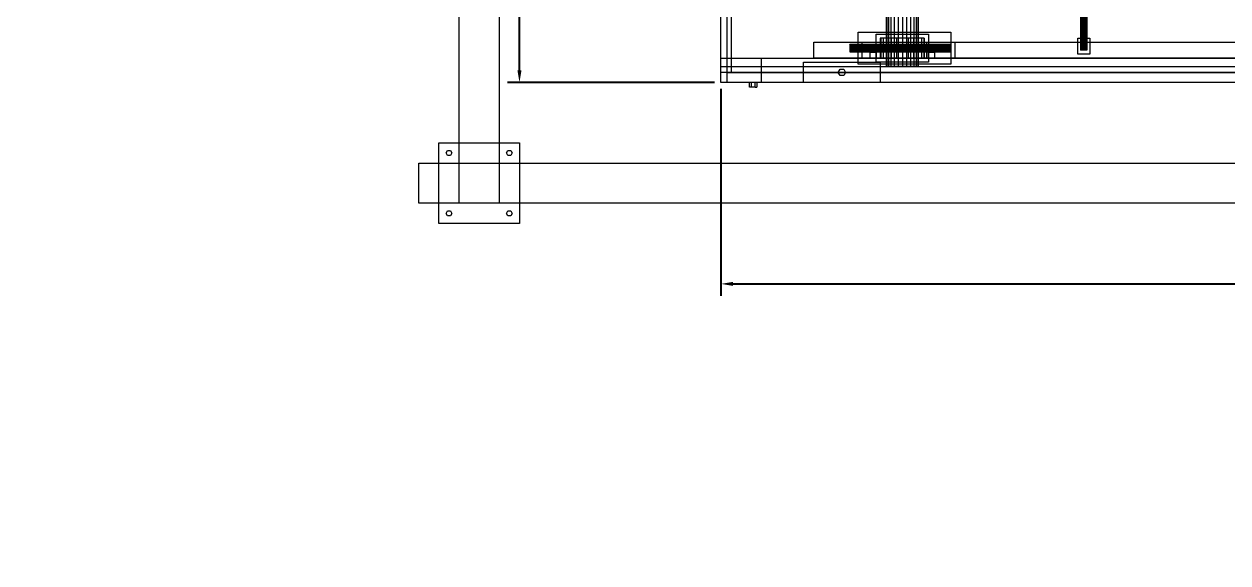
# Model space of a CAD drawing. Header units: millimetres. Extents: x -191664 to 191490, y -197311 to 10263.
# Drawn here: x -624 to 2362, y -133293 to -131955 of the extents above; entities that cross this region are included whole.
import ezdxf

# ---------------------------------------------------------------- set-up
doc = ezdxf.new("R2010")
doc.units = ezdxf.units.MM
for name, color, linetype, lineweight in [('COTAS_O', 1, 'Continuous', 0), ('DET_secador_superior', 7, 'Continuous', 0), ('R15_COTAS_TRANSPORTE_P', 1, 'Continuous', 0)]:
    doc.layers.add(name, color=color, linetype=linetype, lineweight=lineweight)
doc.dimstyles.new('PLANTA_20', dxfattribs={"dimtxt": 50, "dimasz": 30, "dimexe": 30, "dimexo": 16, "dimgap": 20, "dimtad": 1, "dimtih": 1, "dimtoh": 1, "dimdec": 1, "dimzin": 0, "dimdsep": 46, "dimcen": 0.09, "dimadec": 0, "dimazin": 0, "dimtfac": 1, "dimtdec": 4, "dimtofl": 0, "dimtmove": 0, "dimatfit": 3, "dimfxl": 1, "dimtolj": 1, "dimtzin": 0, "dimarcsym": 0})

# ---------------------------------------------------------------- blocks, each defined once
blk = doc.blocks.new('*D93')
at = {"layer": 'COTAS_O', "color": 0, "lineweight": -2, "transparency": 16777216}
for p, q in [((1104.7, -132116), (1104.7, -132630)), ((21104.7, -132116), (21104.7, -132630)), ((1134.7, -132600), (21074.7, -132600))]:
    blk.add_line(p, q, dxfattribs=at)
at = {"layer": 'COTAS_O', "color": 0, "transparency": 16777216}
for points in [[(1134.7, -132595), (1134.7, -132605), (1104.7, -132600)], [(21074.7, -132595), (21074.7, -132605), (21104.7, -132600)]]:
    blk.add_solid(points, dxfattribs=at)
at = {"layer": 'Defpoints', "color": 0, "transparency": 16777216}
for p in [(1104.7, -132100), (21104.7, -132100), (21104.7, -132600)]:
    blk.add_point(p, dxfattribs=at)
blk = doc.blocks.new('*D94')
at = {"layer": 'COTAS_O', "color": 0, "lineweight": -2, "transparency": 16777216}
for p, q in [((1088.7, -129300), (574.7, -129300)), ((604.7, -132070), (604.7, -129330)), ((1088.7, -132100), (574.7, -132100))]:
    blk.add_line(p, q, dxfattribs=at)
at = {"layer": 'COTAS_O', "color": 0, "transparency": 16777216}
for points in [[(599.7, -129330), (609.7, -129330), (604.7, -129300)], [(599.7, -132070), (609.7, -132070), (604.7, -132100)]]:
    blk.add_solid(points, dxfattribs=at)
at = {"layer": 'Defpoints', "color": 0, "transparency": 16777216}
for p in [(604.7, -129300), (1104.7, -129300), (1104.7, -132100)]:
    blk.add_point(p, dxfattribs=at)
blk = doc.blocks.new('*D131')
at = {"layer": 'Defpoints', "color": 0, "transparency": 16777216}
for p in [(1100, -183968.1), (1139.8, -184162.7), (1104.6, -184212), (1304.6, -184212), (1304.6, -184212)]:
    blk.add_point(p, dxfattribs=at)
at = {"layer": 'R15_COTAS_TRANSPORTE_P', "color": 0, "lineweight": -2, "transparency": 16777216}
blk.add_arc((1304.6, -184212), 172, 140.0034, 169.9966, dxfattribs=at)
at = {"layer": 'R15_COTAS_TRANSPORTE_P', "color": 0, "transparency": 16777216}
for points in [[(1169.3, -184097.9), (1176.3, -184105), (1194, -184080.2)], [(1140.2, -184182.6), (1130.2, -184181.7), (1132.6, -184212)]]:
    blk.add_solid(points, dxfattribs=at)
blk = doc.blocks.new('*D132')
at = {"layer": 'Defpoints', "color": 0, "transparency": 16777216}
for p in [(-500, -194490), (-500, -194490), (500, -194490), (203.3, -194656.7), (439.7, -194832)]:
    blk.add_point(p, dxfattribs=at)
at = {"layer": 'R15_COTAS_TRANSPORTE_P', "color": 0, "lineweight": -2, "transparency": 16777216}
blk.add_arc((-500, -194490), 722.8, 342.3783, 357.6217, dxfattribs=at)
at = {"layer": 'R15_COTAS_TRANSPORTE_P', "color": 0, "transparency": 16777216}
for points in [[(217.2, -194519.9), (227.1, -194520.1), (222.8, -194490)], [(193.6, -194710.4), (184.1, -194707.2), (179.2, -194737.2)]]:
    blk.add_solid(points, dxfattribs=at)
blk = doc.blocks.new('*D133')
at = {"layer": 'Defpoints', "color": 0, "transparency": 16777216}
for p in [(439.7, -194148), (217.9, -194406.1), (-500, -194490), (-500, -194490), (500, -194490)]:
    blk.add_point(p, dxfattribs=at)
at = {"layer": 'R15_COTAS_TRANSPORTE_P', "color": 0, "lineweight": -2, "transparency": 16777216}
blk.add_arc((-500, -194490), 722.8, 2.3783, 17.6217, dxfattribs=at)
at = {"layer": 'R15_COTAS_TRANSPORTE_P', "color": 0, "transparency": 16777216}
for points in [[(184.1, -194272.8), (193.6, -194269.6), (179.2, -194242.8)], [(227.1, -194459.9), (217.2, -194460.1), (222.8, -194490)]]:
    blk.add_solid(points, dxfattribs=at)

msp = doc.modelspace()

# ---------------------------------------------------------------- linework, layer by layer
at = {"layer": 'DET_secador_superior', "color": 9, "true_color": 0xb8c6c1}
for p, q in [((1104.71, -132100), (1104.71, -129300)), ((1104.71, -132075), (1104.71, -129325)), ((1129.71, -129325), (1129.71, -132075)), ((1129.71, -132075), (1104.71, -132075)), ((20854.71, -132100), (1104.71, -132100))]:
    msp.add_line(p, q, dxfattribs=at)
at = {"layer": 'DET_secador_superior', "color": 253, "true_color": 0xaab5b9}
for p, q in [((1119.71, -132075), (1119.71, -129325)), ((2504.71, -132075), (1119.71, -132075))]:
    msp.add_line(p, q, dxfattribs=at)
at = {"layer": 'DET_secador_superior', "color": 253, "true_color": 0xa4b0b5}
for p, q in [((1514.71, -129340), (1514.71, -132060)), ((1516.08, -129340), (1516.08, -132060)), ((1520.07, -129340), (1520.07, -132060)), ((1526.43, -129340), (1526.43, -132060)), ((1534.71, -129340), (1534.71, -132060)), ((1544.36, -129340), (1544.36, -132060)), ((1554.71, -129340), (1554.71, -132060)), ((1565.06, -129340), (1565.06, -132060)), ((1574.71, -129340), (1574.71, -132060)), ((1583, -129340), (1583, -132060)), ((1589.35, -129340), (1589.35, -132060)), ((1593.35, -129340), (1593.35, -132060)), ((1594.71, -132060), (1594.71, -129340)), ((1996.71, -129380), (1996.71, -132020)), ((1996.98, -129380), (1996.98, -132020)), ((1997.78, -129380), (1997.78, -132020)), ((1999.06, -129380), (1999.06, -132020)), ((2000.71, -129380), (2000.71, -132020)), ((2002.64, -129380), (2002.64, -132020)), ((2004.71, -129380), (2004.71, -132020)), ((2006.78, -129380), (2006.78, -132020)), ((2008.71, -129380), (2008.71, -132020)), ((2010.37, -129380), (2010.37, -132020)), ((2011.64, -129380), (2011.64, -132020)), ((2012.44, -129380), (2012.44, -132020)), ((2012.71, -132020), (2012.71, -129380)), ((1501.59, -131990), (1499.71, -131990)), ((1499.71, -131990), (1499.71, -132040)), ((1507.08, -131990), (1501.59, -131990)), ((1501.59, -131990), (1501.59, -132040)), ((1515.82, -131990), (1507.08, -131990)), ((1507.08, -131990), (1507.08, -132040)), ((1527.21, -131990), (1515.82, -131990)), ((1515.82, -131990), (1515.82, -132040)), ((1540.48, -131990), (1527.21, -131990)), ((1527.21, -131990), (1527.21, -132040)), ((1554.71, -131990), (1540.48, -131990)), ((1540.48, -131990), (1540.48, -132040)), ((1568.95, -131990), (1554.71, -131990)), ((1554.71, -131990), (1554.71, -132040)), ((1582.21, -131990), (1568.95, -131990)), ((1568.95, -131990), (1568.95, -132040)), ((1593.6, -131990), (1582.21, -131990)), ((1582.21, -131990), (1582.21, -132040)), ((1602.34, -131990), (1593.6, -131990)), ((1593.6, -131990), (1593.6, -132040)), ((1607.84, -131990), (1602.34, -131990)), ((1602.34, -131990), (1602.34, -132040)), ((1607.84, -131990), (1609.71, -131990)), ((1607.84, -131990), (1607.84, -132040)), ((1609.71, -132040), (1609.71, -131990)), ((1501.59, -132040), (1499.71, -132040)), ((1507.08, -132040), (1501.59, -132040)), ((1515.82, -132040), (1507.08, -132040)), ((1527.21, -132040), (1515.82, -132040)), ((1540.48, -132040), (1527.21, -132040)), ((1554.71, -132040), (1540.48, -132040)), ((1568.95, -132040), (1554.71, -132040)), ((1582.21, -132040), (1568.95, -132040)), ((1593.6, -132040), (1582.21, -132040)), ((1602.34, -132040), (1593.6, -132040)), ((1607.84, -132040), (1602.34, -132040)), ((1609.71, -132040), (1607.84, -132040)), ((1996.98, -132020), (1996.71, -132020)), ((1997.78, -132020), (1996.98, -132020)), ((1999.06, -132020), (1997.78, -132020)), ((2000.71, -132020), (1999.06, -132020)), ((2002.64, -132020), (2000.71, -132020)), ((2004.71, -132020), (2002.64, -132020)), ((2006.78, -132020), (2004.71, -132020)), ((2008.71, -132020), (2006.78, -132020)), ((2010.37, -132020), (2008.71, -132020)), ((2011.64, -132020), (2010.37, -132020)), ((2012.44, -132020), (2011.64, -132020)), ((2012.71, -132020), (2012.44, -132020)), ((1516.08, -132060), (1514.71, -132060)), ((1520.07, -132060), (1516.08, -132060)), ((1526.43, -132060), (1520.07, -132060)), ((1534.71, -132060), (1526.43, -132060)), ((1544.36, -132060), (1534.71, -132060)), ((1554.71, -132060), (1544.36, -132060)), ((1565.06, -132060), (1554.71, -132060)), ((1574.71, -132060), (1565.06, -132060)), ((1583, -132060), (1574.71, -132060)), ((1589.35, -132060), (1583, -132060)), ((1593.35, -132060), (1589.35, -132060)), ((1594.71, -132060), (1593.35, -132060))]:
    msp.add_line(p, q, dxfattribs=at)
at = {"layer": 'DET_secador_superior', "color": 253, "true_color": 0xa6b3ba}
for p, q in [((454.71, -132400), (454.71, -131350)), ((554.71, -131350), (554.71, -132400)), ((404.71, -132450), (404.71, -132250)), ((404.71, -132250), (604.71, -132250)), ((604.71, -132250), (604.71, -132450)), ((354.71, -132400), (354.71, -132300)), ((354.71, -132300), (3854.71, -132300)), ((454.71, -132400), (454.71, -132300)), ((454.71, -132300), (554.71, -132300)), ((554.71, -132300), (554.71, -132400)), ((3854.71, -132400), (354.71, -132400)), ((554.71, -132400), (454.71, -132400)), ((604.71, -132450), (404.71, -132450))]:
    msp.add_line(p, q, dxfattribs=at)
at = {"layer": 'DET_secador_superior', "color": 8, "true_color": 0x617680}
for p, q in [((1444.71, -132055), (1444.71, -131975)), ((1444.71, -131975), (1674.71, -131975)), ((1489.71, -132050), (1489.71, -131980)), ((1489.71, -131980), (1619.71, -131980)), ((1619.71, -131980), (1619.71, -132050)), ((1674.71, -131975), (1674.71, -132055)), ((1334.71, -132040), (1334.71, -132000)), ((1334.71, -132000), (1614.71, -132000)), ((1334.71, -132000), (1684.71, -132000)), ((1454.71, -132040), (1454.71, -132000)), ((1454.71, -132000), (20754.71, -132000)), ((1614.71, -132000), (1614.71, -132040)), ((1684.71, -132000), (1684.71, -132040)), ((1989.71, -132030), (1989.71, -131990)), ((1989.71, -131990), (2019.71, -131990)), ((2019.71, -131990), (2019.71, -132030)), ((1614.71, -132040), (1334.71, -132040)), ((1684.71, -132040), (1334.71, -132040)), ((20754.71, -132040), (1454.71, -132040)), ((1474.71, -132040), (1474.71, -132025)), ((1474.71, -132025), (1489.71, -132025)), ((1489.71, -132040), (1474.71, -132040)), ((1489.71, -132025), (1489.71, -132040)), ((1619.71, -132040), (1619.71, -132025)), ((1619.71, -132025), (1634.71, -132025)), ((1634.71, -132040), (1619.71, -132040)), ((1634.71, -132025), (1634.71, -132040)), ((2019.71, -132030), (1989.71, -132030)), ((1674.71, -132055), (1444.71, -132055)), ((1619.71, -132050), (1489.71, -132050))]:
    msp.add_line(p, q, dxfattribs=at)
at = {"layer": 'DET_secador_superior', "color": 9, "true_color": 0xb2bdc0}
for p, q in [((1424.71, -132006.69), (1424.71, -132006)), ((1674.71, -132006), (1424.71, -132006)), ((1424.71, -132006.69), (1424.71, -132008.64)), ((1424.71, -132006.69), (1674.71, -132006.69)), ((1424.71, -132008.64), (1424.71, -132011.56)), ((1424.71, -132008.64), (1674.71, -132008.64)), ((1424.71, -132011.56), (1424.71, -132015)), ((1424.71, -132011.56), (1674.71, -132011.56)), ((1424.71, -132015), (1424.71, -132018.44)), ((1424.71, -132015), (1674.71, -132015)), ((1674.71, -132006), (1674.71, -132006.69)), ((1674.71, -132006.69), (1674.71, -132008.64)), ((1674.71, -132008.64), (1674.71, -132011.56)), ((1674.71, -132011.56), (1674.71, -132015)), ((1674.71, -132015), (1674.71, -132018.44)), ((1424.71, -132018.44), (1424.71, -132021.36)), ((1424.71, -132018.44), (1674.71, -132018.44)), ((1424.71, -132021.36), (1424.71, -132023.31)), ((1424.71, -132021.36), (1674.71, -132021.36)), ((1424.71, -132023.31), (1424.71, -132024)), ((1424.71, -132023.31), (1674.71, -132023.31)), ((1424.71, -132024), (1674.71, -132024)), ((1674.71, -132018.44), (1674.71, -132021.36)), ((1674.71, -132021.36), (1674.71, -132023.31)), ((1674.71, -132023.31), (1674.71, -132024))]:
    msp.add_line(p, q, dxfattribs=at)
at = {"layer": 'DET_secador_superior', "color": 251, "true_color": 0x536a64}
for p, q in [((1104.71, -132100), (1104.71, -132040)), ((1104.71, -132040), (21104.71, -132040)), ((1104.71, -132040), (1204.71, -132040)), ((1204.71, -132040), (1204.71, -132100)), ((1104.71, -132100), (1104.71, -132060)), ((1104.71, -132060), (21104.71, -132060)), ((21104.71, -132100), (1104.71, -132100)), ((1204.71, -132100), (1104.71, -132100))]:
    msp.add_line(p, q, dxfattribs=at)
at = {"layer": 'DET_secador_superior', "color": 254, "true_color": 0xd8e0dc}
for p, q in [((1119.71, -132100), (1119.71, -132075)), ((1119.71, -132075), (2756.38, -132075)), ((2756.38, -132100), (1119.71, -132100))]:
    msp.add_line(p, q, dxfattribs=at)
at = {"layer": 'DET_secador_superior', "color": 142, "true_color": 0x159eb4}
for p, q in [((1309.71, -132100), (1309.71, -132050)), ((1309.71, -132050), (1499.71, -132050)), ((1499.71, -132050), (1499.71, -132100)), ((1499.71, -132100), (1309.71, -132100))]:
    msp.add_line(p, q, dxfattribs=at)
at = {"layer": 'DET_secador_superior', "color": 43, "true_color": 0xe7bf45}
for p, q in [((1395.71, -132075), (1400.21, -132067.21)), ((1400.21, -132082.79), (1395.71, -132075)), ((1400.21, -132067.21), (1409.21, -132067.21)), ((1409.21, -132067.21), (1413.71, -132075)), ((1413.71, -132075), (1409.21, -132082.79)), ((1180.21, -132100), (1175.71, -132100)), ((1175.71, -132112), (1175.71, -132100)), ((1189.21, -132100), (1180.21, -132100)), ((1180.21, -132112), (1180.21, -132100)), ((1193.71, -132100), (1189.21, -132100)), ((1189.21, -132112), (1189.21, -132100)), ((1193.71, -132100), (1193.71, -132112)), ((1409.21, -132082.79), (1400.21, -132082.79)), ((1180.21, -132112), (1175.71, -132112)), ((1189.21, -132112), (1180.21, -132112)), ((1189.21, -132112), (1193.71, -132112))]:
    msp.add_line(p, q, dxfattribs=at)
at = {"layer": 'DET_secador_superior', "color": 9, "true_color": 0xb9c3c7}
for p, q in [((422.71, -132275), (426.21, -132268.94)), ((426.21, -132281.06), (422.71, -132275)), ((426.21, -132268.94), (433.21, -132268.94)), ((433.21, -132281.06), (426.21, -132281.06)), ((433.21, -132268.94), (436.71, -132275)), ((436.71, -132275), (433.21, -132281.06)), ((572.71, -132275), (576.21, -132268.94)), ((576.21, -132281.06), (572.71, -132275)), ((576.21, -132268.94), (583.21, -132268.94)), ((583.21, -132281.06), (576.21, -132281.06)), ((583.21, -132268.94), (586.71, -132275)), ((586.71, -132275), (583.21, -132281.06)), ((422.71, -132425), (426.21, -132418.94)), ((426.21, -132431.06), (422.71, -132425)), ((426.21, -132418.94), (433.21, -132418.94)), ((433.21, -132431.06), (426.21, -132431.06)), ((433.21, -132418.94), (436.71, -132425)), ((436.71, -132425), (433.21, -132431.06)), ((572.71, -132425), (576.21, -132418.94)), ((576.21, -132431.06), (572.71, -132425)), ((576.21, -132418.94), (583.21, -132418.94)), ((583.21, -132431.06), (576.21, -132431.06)), ((583.21, -132418.94), (586.71, -132425)), ((586.71, -132425), (583.21, -132431.06))]:
    msp.add_line(p, q, dxfattribs=at)

# ---------------------------------------------------------------- dimensions: what is measured, and where the dimension line sits
at = {"layer": 'COTAS_O'}
for p2, distance, picture, middle in [((1104.71, -129300), 500, '*D94', (604.71, -130700)), ((21104.71, -132100), -500, '*D93', (11104.71, -132600))]:
    dim = msp.add_aligned_dim(p1=(1104.71, -132100), p2=p2, distance=distance, text='<> O', dimstyle='PLANTA_20', dxfattribs=at)
    dim.commit()
    dim.dimension.update_dxf_attribs({"geometry": picture, "text_midpoint": middle})
at = {"layer": 'R15_COTAS_TRANSPORTE_P'}
for base, line1, line2, picture, middle in [((217.89, -194406.09), ((-500, -194490), (500, -194490)), ((-500, -194490), (439.69, -194147.98)), '*D133', (191490.46, -33543.69)), ((203.29, -194656.68), ((-500, -194490), (500, -194490)), ((-500, -194490), (439.69, -194832.02)), '*D132', (-191664.11, -34001.98)), ((1139.8, -184162.66), ((1304.62, -184212), (1104.62, -184212)), ((1304.62, -184212), (1100, -183968.15)), '*D131', (-166426.35, -78863.51))]:
    dim = msp.add_angular_dim_2l(base=base, line1=line1, line2=line2, dimstyle='PLANTA_20', dxfattribs=at)
    dim.commit()
    dim.dimension.update_dxf_attribs({"geometry": picture, "text_midpoint": middle})

doc.saveas('drawing.dxf')
